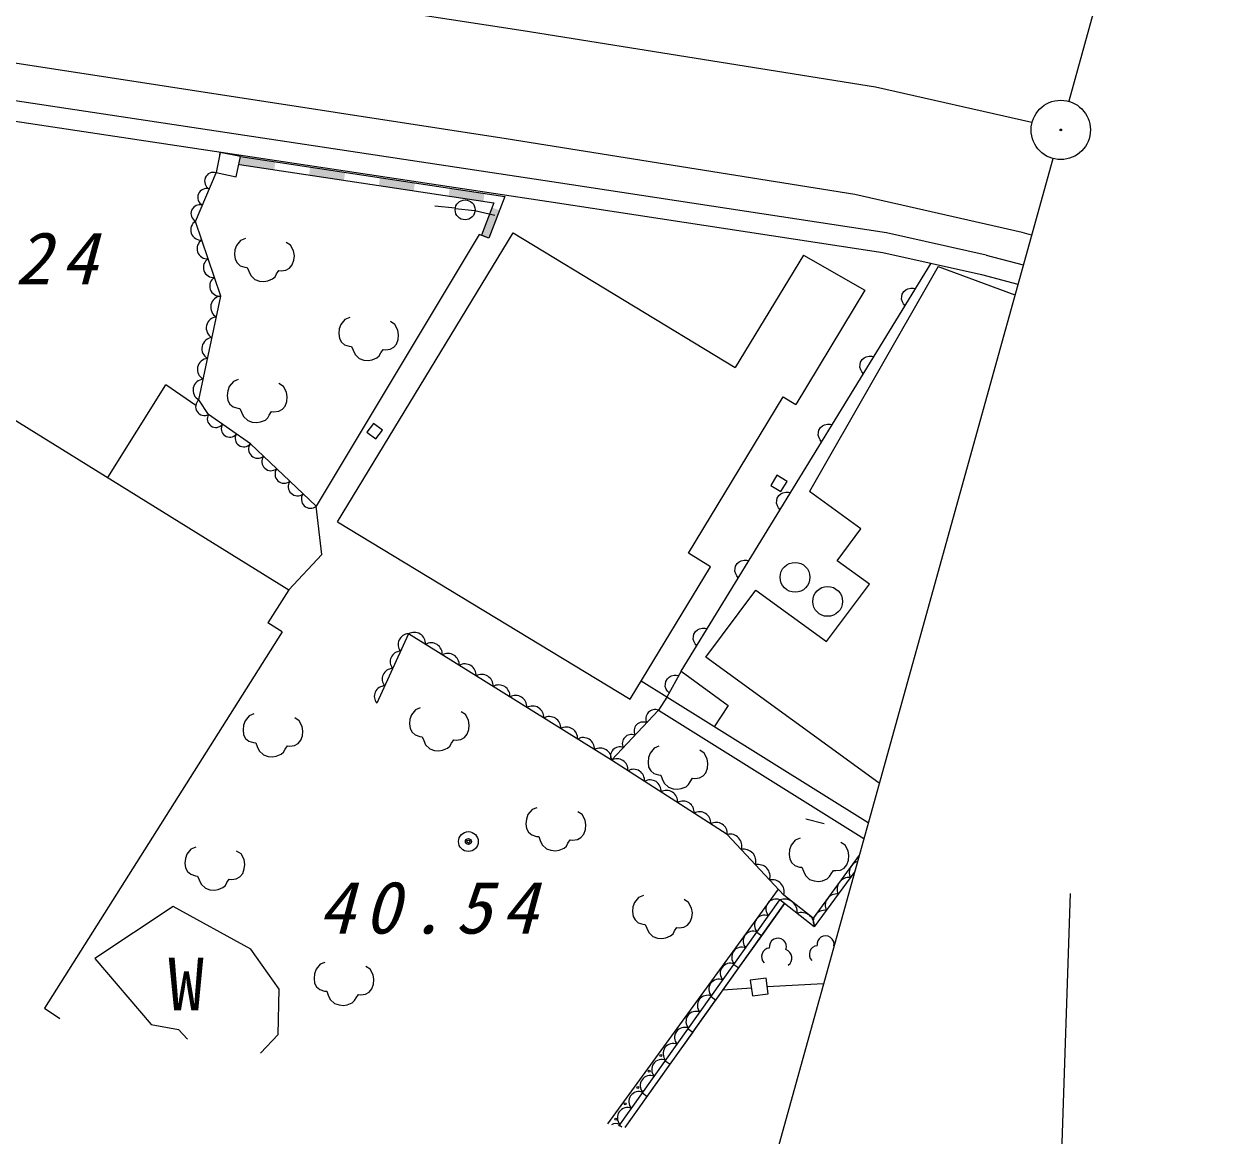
# Model space of a CAD drawing. Units: millimetres, scale not verified. Extents: x 40000 to 680000, y 20000 to 380000.
# Drawn here: x 333473 to 363910, y 239016 to 266974 of the extents above; entities that cross this region are included whole.
import ezdxf
from ezdxf.enums import TextEntityAlignment as Align

# ---------------------------------------------------------------- set-up
doc = ezdxf.new("R2010")
doc.units = ezdxf.units.MM
doc.header["$LTSCALE"] = 1000
doc.linetypes.add('CHAIN', pattern=[18.5, 12, -1.5, 3.5, -1.5])
doc.layers.add('S-BGD', color=7, linetype='Continuous', lineweight=13)
doc.layers.add('S-BMK', color=1, linetype='CHAIN', lineweight=13)
doc.styles.add('ＭＳ ゴシック', font='')
doc.styles.get('ＭＳ ゴシック').set_extended_font_data('MS Gothic')

msp = doc.modelspace()

# ---------------------------------------------------------------- hatches: boundary and pattern name
at = {"layer": 'S-BGD'}
for points in [[(338912, 263645), (339788, 263512), (339758, 263314), (338882, 263447)], [(340665, 263379), (341542, 263247), (341512, 263049), (340635, 263182)], [(342419, 263114), (343295, 262981), (343265, 262784), (342389, 262916)], [(344172, 262849), (345049, 262716), (345019, 262518), (344142, 262651)], [(345422, 262293), (345156, 261595), (344969, 261666), (345235, 262364)]]:
    msp.add_hatch(color=256, dxfattribs=at).paths.add_polyline_path(points)

# ---------------------------------------------------------------- linework, layer by layer
for p, q in [((345588, 264090), (318413, 268280)), ((346742, 263012), (325784, 266168)), ((325707, 265674), (346667, 262517)), ((354355, 262688), (345588, 264090)), ((338403, 263751), (338296, 263242)), ((338379, 263604), (338402, 263751)), ((338912, 263645), (338403, 263751)), ((338805, 263136), (338912, 263645)), ((338912, 263645), (345554, 262640)), ((338882, 263447), (345279, 262479)), ((337782, 262016), (338296, 263238)), ((338296, 263242), (338805, 263136)), ((355155, 261725), (346742, 263012)), ((358567, 261734), (354355, 262688)), ((344311, 262348), (343801, 262401)), ((345279, 262479), (344969, 261666)), ((345554, 262640), (345156, 261595)), ((346667, 262517), (355062, 261233)), ((344806, 262280), (344309, 262330)), ((345305, 262161), (344806, 262276)), ((338418, 260134), (337782, 262016)), ((338912, 261537), (338810, 261412)), ((339034, 261586), (338912, 261537)), ((340170, 261413), (340060, 261484)), ((344916, 261685), (340817, 254849)), ((341354, 254456), (345765, 261728)), ((345156, 261595), (344916, 261685)), ((345156, 261595), (344969, 261666)), ((345765, 261728), (351349, 258340)), ((357662, 261165), (355155, 261725)), ((358799, 261665), (358567, 261734)), ((338772, 261299), (338761, 261183)), ((338761, 261183), (338775, 261061)), ((338810, 261412), (338772, 261299)), ((340246, 261270), (340170, 261413)), ((340265, 261151), (340246, 261270)), ((353063, 261166), (351349, 258340)), ((353063, 261166), (354612, 260283)), ((355062, 261233), (357543, 260679)), ((357662, 261165), (358592, 260920)), ((338775, 261061), (338826, 260969)), ((338826, 260969), (338906, 260901)), ((338906, 260901), (339023, 260863)), ((339023, 260863), (339079, 260858)), ((339079, 260858), (339119, 260763)), ((340144, 260839), (340212, 260919)), ((340212, 260919), (340253, 261036)), ((340253, 261036), (340265, 261151)), ((349988, 250699), (356273, 260963)), ((356456, 260880), (353216, 255219)), ((356456, 260880), (358382, 260164)), ((339119, 260763), (339168, 260653)), ((339168, 260653), (339275, 260552)), ((339275, 260552), (339388, 260514)), ((339596, 260520), (339717, 260569)), ((339717, 260569), (339779, 260623)), ((339779, 260623), (339816, 260695)), ((339816, 260695), (339874, 260779)), ((339874, 260779), (339934, 260773)), ((339934, 260773), (340052, 260788)), ((340052, 260788), (340144, 260839)), ((357543, 260679), (358458, 260438)), ((339388, 260514), (339500, 260503)), ((339500, 260503), (339596, 260520)), ((354612, 260283), (352870, 257411)), ((355551, 260183), (355591, 260249)), ((355591, 260249), (355637, 260290)), ((355637, 260290), (355691, 260322)), ((355691, 260322), (355764, 260334)), ((355764, 260334), (355821, 260335)), ((355821, 260335), (355880, 260320)), ((337864, 257524), (338418, 260134)), ((355532, 260061), (355535, 260124)), ((355554, 259992), (355532, 260061)), ((355535, 260124), (355551, 260183)), ((355580, 259941), (355554, 259992)), ((355619, 259894), (355580, 259941)), ((341432, 259423), (341394, 259309)), ((341534, 259548), (341432, 259423)), ((341656, 259596), (341534, 259548)), ((342792, 259424), (342682, 259495)), ((342868, 259281), (342792, 259424)), ((341394, 259309), (341383, 259194)), ((341383, 259194), (341397, 259072)), ((341397, 259072), (341448, 258980)), ((342834, 258930), (342875, 259046)), ((342887, 259162), (342868, 259281)), ((342875, 259046), (342887, 259162)), ((341448, 258980), (341528, 258912)), ((341528, 258912), (341645, 258874)), ((341645, 258874), (341701, 258868)), ((341701, 258868), (341741, 258774)), ((341741, 258774), (341790, 258664)), ((342438, 258705), (342496, 258790)), ((342496, 258790), (342556, 258784)), ((342556, 258784), (342674, 258799)), ((342674, 258799), (342766, 258850)), ((342766, 258850), (342834, 258930)), ((341790, 258664), (341897, 258563)), ((341897, 258563), (342010, 258525)), ((342010, 258525), (342122, 258514)), ((342122, 258514), (342218, 258531)), ((342218, 258531), (342339, 258579)), ((342339, 258579), (342401, 258634)), ((342401, 258634), (342438, 258705)), ((354484, 258351), (354488, 258413)), ((354488, 258413), (354503, 258473)), ((354503, 258473), (354544, 258539)), ((354544, 258539), (354589, 258580)), ((354589, 258580), (354644, 258611)), ((354644, 258611), (354716, 258624)), ((354716, 258624), (354773, 258624)), ((354773, 258624), (354832, 258610)), ((354506, 258282), (354484, 258351)), ((354532, 258231), (354506, 258282)), ((354571, 258184), (354532, 258231)), ((335572, 255575), (337037, 257902)), ((337784, 257382), (337037, 257902)), ((338629, 257862), (338591, 257749)), ((338731, 257988), (338629, 257862)), ((338853, 258036), (338731, 257988)), ((339989, 257864), (339879, 257935)), ((340065, 257721), (339989, 257864)), ((338107, 257157), (337864, 257524)), ((338591, 257749), (338580, 257634)), ((338580, 257634), (338594, 257512)), ((338594, 257512), (338645, 257420)), ((340084, 257602), (340065, 257721)), ((340072, 257486), (340084, 257602)), ((350173, 253668), (352558, 257600)), ((352558, 257600), (352870, 257411)), ((332939, 257211), (340125, 252746)), ((338645, 257420), (338725, 257352)), ((338725, 257352), (338842, 257314)), ((338842, 257314), (338898, 257308)), ((338898, 257308), (338938, 257214)), ((338938, 257214), (338987, 257104)), ((339635, 257145), (339693, 257230)), ((339693, 257230), (339753, 257224)), ((339753, 257224), (339871, 257239)), ((339871, 257239), (339963, 257290)), ((339963, 257290), (340031, 257370)), ((340031, 257370), (340072, 257486)), ((339159, 256424), (338107, 257157)), ((338987, 257104), (339094, 257003)), ((339094, 257003), (339207, 256965)), ((339207, 256965), (339319, 256954)), ((339319, 256954), (339415, 256971)), ((339415, 256971), (339536, 257019)), ((339536, 257019), (339598, 257073)), ((339598, 257073), (339635, 257145)), ((342258, 256935), (342089, 256712)), ((342481, 256765), (342258, 256935)), ((353542, 256869), (353596, 256900)), ((353596, 256900), (353668, 256913)), ((353668, 256913), (353726, 256913)), ((353726, 256913), (353785, 256899)), ((342089, 256712), (342312, 256542)), ((342312, 256542), (342481, 256765)), ((353437, 256640), (353440, 256703)), ((353459, 256571), (353437, 256640)), ((353440, 256703), (353456, 256762)), ((353456, 256762), (353496, 256828)), ((353496, 256828), (353542, 256869)), ((340817, 254849), (339159, 256424)), ((353485, 256520), (353459, 256571)), ((353523, 256473), (353485, 256520)), ((352399, 255630), (352244, 255374)), ((352244, 255374), (352500, 255218)), ((352656, 255475), (352399, 255630)), ((352500, 255218), (352656, 255475)), ((352408, 255052), (352449, 255118)), ((352449, 255118), (352494, 255159)), ((352494, 255159), (352549, 255190)), ((352549, 255190), (352621, 255203)), ((352621, 255203), (352678, 255203)), ((352678, 255203), (352737, 255189)), ((354511, 254279), (353216, 255219)), ((340959, 253633), (340817, 254849)), ((352389, 254930), (352392, 254992)), ((352411, 254861), (352389, 254930)), ((352392, 254992), (352408, 255052)), ((352437, 254810), (352411, 254861)), ((352476, 254762), (352437, 254810)), ((341354, 254456), (348706, 249996)), ((353914, 253476), (354511, 254279)), ((340959, 253633), (340125, 252746)), ((350729, 253330), (350173, 253668)), ((348706, 249996), (350729, 253330)), ((351342, 253219), (351345, 253282)), ((351345, 253282), (351361, 253341)), ((351361, 253341), (351401, 253407)), ((351401, 253407), (351447, 253448)), ((351447, 253448), (351501, 253479)), ((351501, 253479), (351573, 253492)), ((351573, 253492), (351631, 253492)), ((351631, 253492), (351690, 253478)), ((354723, 252889), (353914, 253476)), ((351364, 253150), (351342, 253219)), ((351390, 253099), (351364, 253150)), ((351428, 253052), (351390, 253099)), ((340125, 252746), (339601, 251914)), ((350615, 251053), (351869, 252737)), ((351869, 252737), (353649, 251445)), ((353649, 251445), (354723, 252889)), ((339955, 251694), (339601, 251914)), ((350354, 251697), (350399, 251738)), ((350399, 251738), (350454, 251769)), ((350454, 251769), (350526, 251782)), ((350526, 251782), (350583, 251782)), ((350583, 251782), (350642, 251768)), ((339955, 251694), (333983, 242227)), ((343135, 251641), (342335, 249897)), ((348238, 248465), (343135, 251641)), ((350294, 251509), (350297, 251571)), ((350316, 251440), (350294, 251509)), ((350297, 251571), (350313, 251631)), ((350313, 251631), (350354, 251697)), ((350342, 251389), (350316, 251440)), ((350381, 251341), (350342, 251389)), ((354972, 247889), (350615, 251053)), ((349606, 250441), (349643, 250509)), ((349988, 250699), (349627, 250048)), ((349643, 250509), (349687, 250551)), ((349687, 250551), (349740, 250585)), ((349740, 250585), (349812, 250601)), ((349812, 250601), (349869, 250604)), ((349869, 250604), (349928, 250592)), ((349988, 250699), (351175, 249837)), ((349627, 250048), (348982, 250450)), ((349592, 250318), (349593, 250381)), ((349617, 250250), (349592, 250318)), ((349593, 250381), (349606, 250441)), ((349646, 250200), (349617, 250250)), ((349686, 250155), (349646, 250200)), ((349627, 250048), (349421, 249719)), ((354693, 246885), (349627, 250048)), ((339249, 249630), (339127, 249581)), ((343208, 249608), (343170, 249495)), ((343310, 249734), (343208, 249608)), ((343432, 249782), (343310, 249734)), ((344568, 249610), (344458, 249681)), ((344644, 249467), (344568, 249610)), ((349421, 249719), (348238, 248465)), ((349421, 249719), (354585, 246495)), ((351175, 249837), (350823, 249301)), ((338987, 249343), (338976, 249227)), ((339025, 249456), (338987, 249343)), ((339127, 249581), (339025, 249456)), ((340385, 249457), (340275, 249528)), ((340461, 249314), (340385, 249457)), ((340480, 249196), (340461, 249314)), ((343170, 249495), (343159, 249380)), ((343159, 249380), (343173, 249258)), ((344663, 249348), (344644, 249467)), ((344651, 249232), (344663, 249348)), ((338976, 249227), (338990, 249105)), ((338990, 249105), (339041, 249013)), ((339041, 249013), (339121, 248945)), ((340427, 248963), (340468, 249080)), ((340468, 249080), (340480, 249196)), ((343173, 249258), (343224, 249166)), ((343224, 249166), (343304, 249098)), ((343304, 249098), (343421, 249060)), ((343421, 249060), (343477, 249054)), ((343477, 249054), (343517, 248960)), ((344332, 248970), (344450, 248985)), ((344450, 248985), (344542, 249036)), ((344542, 249036), (344610, 249116)), ((344610, 249116), (344651, 249232)), ((339121, 248945), (339238, 248907)), ((339238, 248907), (339294, 248902)), ((339294, 248902), (339334, 248807)), ((339334, 248807), (339383, 248697)), ((339383, 248697), (339490, 248596)), ((339994, 248667), (340032, 248739)), ((340032, 248739), (340089, 248823)), ((340089, 248823), (340149, 248817)), ((340149, 248817), (340267, 248832)), ((340267, 248832), (340359, 248883)), ((340359, 248883), (340427, 248963)), ((343517, 248960), (343566, 248849)), ((343566, 248849), (343673, 248749)), ((343673, 248749), (343786, 248711)), ((343786, 248711), (343898, 248700)), ((343898, 248700), (343994, 248717)), ((343994, 248717), (344115, 248765)), ((344115, 248765), (344177, 248819)), ((344177, 248819), (344214, 248891)), ((344214, 248891), (344272, 248976)), ((344272, 248976), (344332, 248970)), ((349311, 248766), (349208, 248641)), ((349432, 248814), (349311, 248766)), ((350568, 248642), (350459, 248713)), ((339490, 248596), (339603, 248559)), ((339603, 248559), (339715, 248548)), ((339715, 248548), (339811, 248564)), ((339811, 248564), (339932, 248613)), ((339932, 248613), (339994, 248667)), ((351148, 246597), (348238, 248465)), ((349170, 248527), (349159, 248412)), ((349159, 248412), (349173, 248290)), ((349208, 248641), (349170, 248527)), ((350645, 248499), (350568, 248642)), ((350663, 248380), (350645, 248499)), ((350652, 248264), (350663, 248380)), ((349173, 248290), (349224, 248198)), ((349224, 248198), (349304, 248130)), ((349304, 248130), (349421, 248092)), ((349421, 248092), (349477, 248086)), ((349477, 248086), (349517, 247992)), ((350450, 248017), (350542, 248068)), ((350542, 248068), (350610, 248148)), ((350610, 248148), (350652, 248264)), ((349517, 247992), (349566, 247882)), ((349566, 247882), (349673, 247781)), ((349673, 247781), (349786, 247743)), ((349994, 247749), (350116, 247797)), ((350116, 247797), (350178, 247852)), ((350178, 247852), (350215, 247923)), ((350215, 247923), (350272, 248008)), ((350272, 248008), (350332, 248002)), ((350332, 248002), (350450, 248017)), ((349786, 247743), (349898, 247732)), ((349898, 247732), (349994, 247749)), ((346241, 247219), (346138, 247094)), ((346363, 247268), (346241, 247219)), ((347499, 247095), (347389, 247166)), ((346101, 246981), (346089, 246865)), ((346089, 246865), (346104, 246743)), ((346138, 247094), (346101, 246981)), ((347575, 246952), (347499, 247095)), ((347593, 246834), (347575, 246952)), ((353590, 246863), (353129, 246976)), ((346104, 246743), (346155, 246651)), ((346155, 246651), (346235, 246583)), ((346235, 246583), (346352, 246545)), ((346352, 246545), (346408, 246540)), ((347472, 246521), (347540, 246601)), ((347540, 246601), (347582, 246718)), ((347582, 246718), (347593, 246834)), ((352568, 245069), (351148, 246597)), ((337788, 246277), (337666, 246229)), ((346408, 246540), (346447, 246445)), ((346447, 246445), (346497, 246335)), ((346497, 246335), (346604, 246234)), ((346925, 246202), (347046, 246251)), ((347046, 246251), (347108, 246305)), ((347108, 246305), (347145, 246377)), ((347145, 246377), (347203, 246461)), ((347203, 246461), (347262, 246455)), ((347262, 246455), (347381, 246470)), ((347381, 246470), (347472, 246521)), ((352754, 246324), (352717, 246211)), ((352857, 246449), (352754, 246324)), ((352979, 246498), (352857, 246449)), ((354115, 246325), (354005, 246396)), ((354191, 246182), (354115, 246325)), ((337526, 245990), (337515, 245875)), ((337564, 246103), (337526, 245990)), ((337666, 246229), (337564, 246103)), ((338924, 246105), (338814, 246176)), ((339000, 245962), (338924, 246105)), ((339019, 245843), (339000, 245962)), ((346604, 246234), (346717, 246197)), ((346717, 246197), (346829, 246186)), ((346829, 246186), (346925, 246202)), ((352717, 246211), (352705, 246095)), ((352705, 246095), (352720, 245973)), ((352720, 245973), (352771, 245881)), ((354469, 246078), (353308, 244487)), ((354157, 245831), (354198, 245948)), ((354210, 246064), (354191, 246182)), ((354198, 245948), (354210, 246064)), ((337515, 245875), (337529, 245753)), ((337529, 245753), (337580, 245661)), ((337580, 245661), (337660, 245593)), ((338966, 245611), (339007, 245727)), ((339007, 245727), (339019, 245843)), ((352771, 245881), (352851, 245813)), ((352851, 245813), (352968, 245775)), ((352968, 245775), (353024, 245770)), ((353024, 245770), (353063, 245675)), ((353063, 245675), (353113, 245565)), ((354355, 245667), (353338, 244274)), ((353761, 245607), (353819, 245691)), ((353819, 245691), (353878, 245685)), ((353878, 245685), (353997, 245700)), ((353997, 245700), (354088, 245751)), ((354088, 245751), (354157, 245831)), ((337660, 245593), (337777, 245555)), ((337777, 245555), (337833, 245549)), ((337833, 245549), (337873, 245455)), ((337873, 245455), (337922, 245344)), ((337922, 245344), (338029, 245244)), ((338533, 245314), (338570, 245386)), ((338570, 245386), (338628, 245471)), ((338628, 245471), (338688, 245465)), ((338688, 245465), (338806, 245480)), ((338806, 245480), (338898, 245531)), ((338898, 245531), (338966, 245611)), ((353113, 245565), (353220, 245464)), ((353220, 245464), (353333, 245427)), ((353333, 245427), (353445, 245416)), ((353445, 245416), (353541, 245432)), ((353541, 245432), (353662, 245481)), ((353662, 245481), (353724, 245535)), ((353724, 245535), (353761, 245607)), ((338029, 245244), (338142, 245206)), ((338142, 245206), (338254, 245195)), ((338254, 245195), (338350, 245212)), ((338350, 245212), (338471, 245260)), ((338471, 245260), (338533, 245314)), ((352431, 245216), (348141, 239316)), ((349041, 245061), (348920, 245012)), ((353308, 244487), (352568, 245069)), ((359775, 245109), (359322, 231539)), ((337222, 244784), (335250, 243479)), ((339174, 243711), (337222, 244784)), ((348422, 239259), (352475, 244951)), ((348582, 239226), (352593, 244858)), ((348779, 244774), (348768, 244658)), ((348817, 244887), (348779, 244774)), ((348920, 245012), (348817, 244887)), ((350177, 244888), (350067, 244959)), ((350254, 244745), (350177, 244888)), ((350272, 244627), (350254, 244745)), ((352017, 244048), (352594, 244857)), ((353338, 244274), (352475, 244951)), ((348768, 244658), (348782, 244536)), ((348782, 244536), (348833, 244444)), ((348833, 244444), (348913, 244376)), ((350219, 244394), (350261, 244511)), ((350261, 244511), (350272, 244627)), ((348913, 244376), (349030, 244338)), ((349030, 244338), (349086, 244333)), ((349086, 244333), (349126, 244238)), ((349126, 244238), (349175, 244128)), ((349175, 244128), (349282, 244027)), ((349786, 244098), (349824, 244170)), ((349824, 244170), (349881, 244254)), ((349881, 244254), (349941, 244248)), ((349941, 244248), (350059, 244263)), ((350059, 244263), (350151, 244314)), ((350151, 244314), (350219, 244394)), ((351895, 244135), (352017, 244048)), ((349282, 244027), (349395, 243990)), ((349395, 243990), (349507, 243979)), ((349507, 243979), (349603, 243995)), ((349603, 243995), (349725, 244044)), ((349725, 244044), (349786, 244098)), ((351441, 243240), (352018, 244048)), ((339885, 242708), (339174, 243711)), ((335250, 243479), (336664, 241812)), ((340810, 243205), (340772, 243092)), ((340912, 243330), (340810, 243205)), ((341034, 243378), (340912, 243330)), ((342170, 243206), (342060, 243277)), ((342246, 243063), (342170, 243206)), ((350864, 242431), (351442, 243240)), ((351319, 243327), (351441, 243240)), ((340772, 243092), (340761, 242976)), ((340761, 242976), (340775, 242854)), ((342265, 242944), (342246, 243063)), ((342253, 242829), (342265, 242944)), ((352126, 242984), (351729, 242929)), ((351729, 242929), (351783, 242533)), ((352180, 242587), (352126, 242984)), ((339860, 241567), (339885, 242708)), ((340775, 242854), (340826, 242762)), ((340826, 242762), (340906, 242694)), ((340906, 242694), (341023, 242656)), ((341023, 242656), (341079, 242651)), ((341079, 242651), (341119, 242556)), ((342052, 242581), (342144, 242632)), ((342144, 242632), (342212, 242712)), ((342212, 242712), (342253, 242829)), ((351756, 242732), (351041, 242678)), ((351783, 242533), (352180, 242587)), ((353570, 242841), (352156, 242760)), ((341119, 242556), (341168, 242446)), ((341168, 242446), (341275, 242345)), ((341275, 242345), (341388, 242307)), ((341388, 242307), (341500, 242296)), ((341500, 242296), (341596, 242313)), ((341596, 242313), (341717, 242361)), ((341717, 242361), (341779, 242416)), ((341779, 242416), (341816, 242487)), ((341816, 242487), (341874, 242572)), ((341874, 242572), (341934, 242566)), ((341934, 242566), (342052, 242581)), ((350288, 241623), (350865, 242432)), ((350743, 242518), (350865, 242431)), ((333983, 242227), (334370, 241966)), ((336664, 241812), (337356, 241691)), ((337356, 241691), (337578, 241451)), ((350167, 241710), (350288, 241623)), ((339410, 241096), (339860, 241567)), ((349712, 240814), (350289, 241623)), ((349136, 240006), (349713, 240815)), ((349591, 240901), (349712, 240814)), ((348581, 239226), (349137, 240006)), ((349015, 240093), (349136, 240006)), ((348438, 239284), (348495, 239244))]:
    msp.add_line(p, q, dxfattribs=at)
for centre, radius in [((344558, 262305), 250), ((352853, 253063), 375), ((353674, 252457), 375), ((344641, 246417), 249), ((344641, 246417), 75), ((344641, 246417), 37.5), ((349479, 241037), 25), ((349183, 240643), 25), ((348903, 240229), 25), ((348586, 239818), 25), ((348346, 239437), 25)]:
    msp.add_circle(centre, radius, dxfattribs=at)
for centre, radius, start, end in [((338230, 263026), 222, 72.919, 241.5001), ((338059, 262618), 222, 72.9195, 241.5004), ((337888, 262211), 222, 72.919, 241.5001), ((337913, 261798), 254, 120.9752, 276.3845), ((338072, 261327), 254, 120.9752, 276.3845), ((338231, 260857), 254, 120.9752, 276.3845), ((338390, 260387), 254, 120.9752, 276.3845), ((338439, 259857), 278, 94.3075, 241.718), ((338328, 259335), 278, 94.3075, 241.718), ((338217, 258813), 278, 94.3075, 241.718), ((338106, 258291), 278, 94.3075, 241.718), ((337996, 257769), 278, 94.3075, 241.718), ((338003, 257352), 221, 129.014, 297.919), ((338290, 257046), 214, 148.9299, 321.3428), ((338641, 256802), 214, 148.929, 321.3425), ((338992, 256558), 214, 148.9299, 321.3428), ((339346, 256289), 231, 144.1368, 308.8289), ((339678, 255974), 231, 144.1368, 308.8289), ((340009, 255659), 231, 144.1368, 308.8289), ((340341, 255344), 231, 144.1368, 308.8289), ((340672, 255029), 231, 144.1368, 308.8289), ((343141, 251375), 267, 91.3568, 219.4172), ((343277, 251395), 284, 356.2672, 119.9283), ((343702, 251130), 284, 356.2678, 119.9268), ((342941, 250938), 267, 91.3568, 219.4172), ((344127, 250866), 284, 356.2672, 119.9283), ((344552, 250601), 284, 356.2672, 119.9283), ((342741, 250502), 267, 91.3568, 219.4172), ((344977, 250336), 284, 356.2678, 119.9268), ((342542, 250066), 267, 91.3568, 219.4172), ((345403, 250072), 284, 356.2672, 119.9283), ((345828, 249807), 284, 356.2672, 119.9283), ((346253, 249542), 284, 356.2678, 119.9268), ((349332, 249507), 230, 66.9917, 206.3083), ((346678, 249277), 284, 356.2672, 119.9283), ((347104, 249013), 284, 356.2672, 119.9283), ((349036, 249194), 230, 66.9912, 206.3099), ((347529, 248748), 284, 356.2678, 119.9268), ((348740, 248880), 230, 66.9931, 206.3077), ((347954, 248483), 284, 356.2672, 119.9283), ((348444, 248567), 230, 66.9925, 206.3085), ((348376, 248223), 278, 354.7723, 119.8394), ((348792, 247956), 278, 354.7723, 119.8394), ((349208, 247690), 278, 354.7723, 119.8394), ((349623, 247423), 278, 354.7734, 119.8394), ((350039, 247156), 278, 354.7738, 119.838), ((350455, 246889), 278, 354.7723, 119.8394), ((350871, 246622), 278, 354.7723, 119.8394), ((351214, 246303), 302, 343.0872, 102.7086), ((351569, 245921), 302, 343.0891, 102.7083), ((351924, 245538), 302, 343.0883, 102.7075), ((354505, 245633), 292, 106.3505, 204.7882), ((352279, 245156), 302, 343.0872, 102.7086), ((354204, 245220), 292, 82.9825, 204.7882), ((353904, 244808), 292, 82.9825, 204.7882), ((352375, 244718), 253, 66.704, 222.3778), ((352583, 244643), 326, 354.5037, 109.2419), ((352088, 244314), 253, 66.7048, 222.3765), ((353014, 244305), 326, 354.5037, 109.2419), ((353603, 244396), 292, 82.9825, 204.7882), ((351801, 243911), 253, 66.7045, 222.3773), ((352421, 243769), 216, 340.6751, 188.0449), ((353620, 243829), 216, 349.6207, 188.0449), ((351513, 243508), 253, 66.7037, 222.3771), ((352233, 243521), 220, 96.8884, 223.7587), ((352557, 243489), 220, 304.9614, 71.83), ((353433, 243580), 220, 96.89, 223.7587), ((351226, 243104), 253, 66.7052, 222.3765), ((350938, 242701), 253, 66.7044, 222.3779), ((350651, 242297), 253, 66.7037, 222.3771), ((350364, 241893), 253, 66.7045, 222.3773), ((350076, 241490), 253, 66.7044, 222.3765), ((349789, 241087), 253, 66.7056, 222.3767), ((349502, 240683), 253, 66.7033, 222.3785), ((349214, 240280), 253, 66.7037, 222.3771), ((348927, 239876), 253, 66.7052, 222.3765), ((348639, 239473), 253, 66.7048, 222.3765), ((348352, 239069), 253, 66.7045, 116.4609)]:
    msp.add_arc(centre, radius, start, end, dxfattribs=at)
at = {"layer": 'S-BMK', "linetype": 'Continuous'}
for p, q in [((366977, 291105), (359736, 265037)), ((359334, 263592), (350074, 230257))]:
    msp.add_line(p, q, dxfattribs=at)
at = {"layer": 'S-BMK'}
for p, q in [((346015, 266807), (318833, 270997)), ((354876, 265389), (346015, 266807)), ((358808, 264499), (354876, 265389))]:
    msp.add_line(p, q, dxfattribs=at)
at = {"layer": 'S-BMK', "linetype": 'Continuous'}
for radius in [746, 22.5]:
    msp.add_circle((359535, 264315), radius, dxfattribs=at)

# ---------------------------------------------------------------- texts
at = {"layer": 'S-BGD', "style": 'ＭＳ ゴシック'}
msp.add_text('W', height=1320, dxfattribs=at).set_placement((337095, 241777), align=Align.BOTTOM_LEFT)
at = {"layer": 'S-BGD', "char_height": 1320, "attachment_point": 7, "style": 'ＭＳ ゴシック'}
for s, insert in [('\\T1.28;\\Q15;40.24', (329791, 260408)), ('\\T1.28;\\Q15;40.54', (340863, 244080))]:
    msp.add_mtext(s, dxfattribs=dict(at, insert=insert))

doc.saveas('drawing.dxf')
